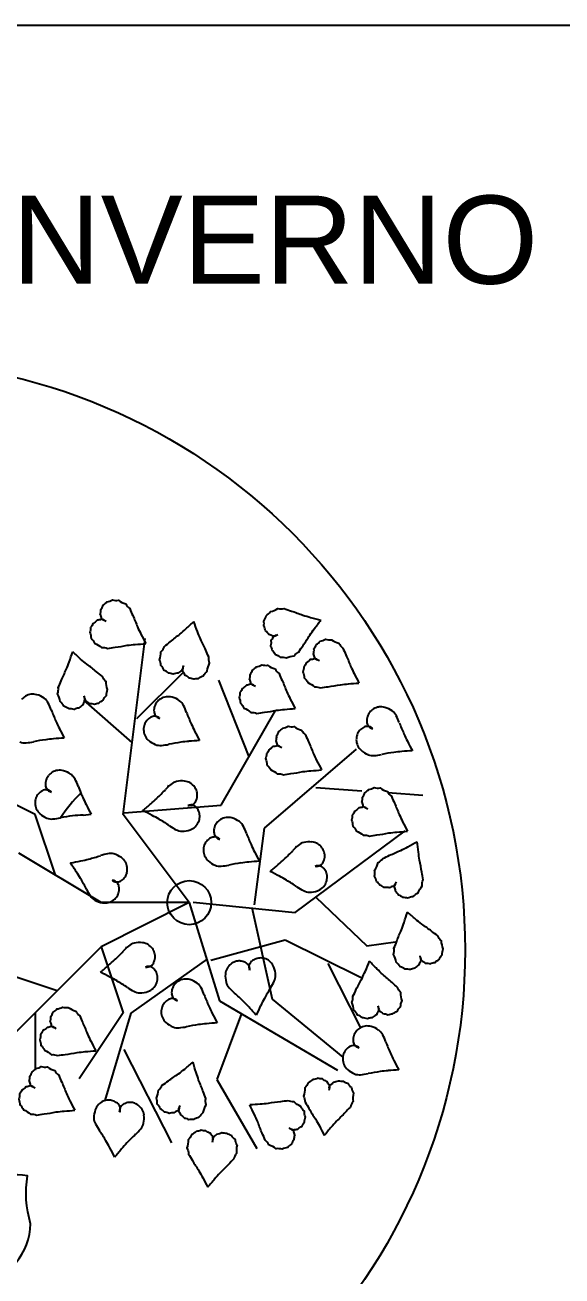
# Model space of a CAD drawing. Extents: x -109 to 1815, y -14679 to 345.
# Drawn here: x 44.377 to 45.291, y 3.912 to 6.042 of the extents above; entities that cross this region are included whole.
import ezdxf

# ---------------------------------------------------------------- set-up
doc = ezdxf.new("R2010")
doc.units = 0
doc.header["$MEASUREMENT"] = 0
doc.layers.add('PORTA', color=3, linetype='CONTINUOUS')
doc.layers.add('REG120-160', color=4, linetype='CONTINUOUS')
doc.styles.add('REGUA120', font='arial.ttf')

msp = doc.modelspace()

# ---------------------------------------------------------------- linework, layer by layer
at = {"layer": 'PORTA', "color": 1}
for p, q in [((42.6227, 6.0423), (45.6227, 6.0423)), ((44.544, 4.6981), (44.5815, 4.9981)), ((44.5674, 4.8616), (44.6459, 4.94)), ((44.7587, 4.7964), (44.7066, 4.9268)), ((44.5593, 4.8207), (44.4771, 4.8927)), ((44.7109, 4.7138), (44.8032, 4.8753)), ((44.7848, 4.6747), (44.9414, 4.8094)), ((44.394, 4.6981), (44.319, 4.7356)), ((44.6214, 4.7461), (44.6196, 4.7472)), ((44.8718, 4.7443), (44.9505, 4.7386)), ((44.9944, 4.7355), (45.0544, 4.7312)), ((44.5457, 4.7008), (44.7109, 4.7138)), ((44.4284, 4.595), (44.394, 4.6981)), ((44.4757, 4.6973), (44.4893, 4.6988)), ((44.6565, 4.5481), (44.544, 4.6981)), ((44.7674, 4.5443), (44.7848, 4.6747)), ((44.837, 4.5313), (45.024, 4.6704)), ((44.8384, 4.6424), (44.8366, 4.6434)), ((44.5065, 4.5481), (44.366, 4.6325)), ((44.6565, 4.5481), (44.5065, 4.5481)), ((44.6565, 4.5481), (44.5065, 4.4731)), ((44.6565, 4.5481), (44.708, 4.3811)), ((44.6631, 4.5487), (44.837, 4.5313)), ((44.7631, 4.54), (44.7979, 4.3835)), ((44.8718, 4.5574), (44.9588, 4.4748)), ((44.5065, 4.4731), (44.319, 4.2856)), ((44.5065, 4.4731), (44.544, 4.3606)), ((44.693, 4.4503), (44.8199, 4.4849)), ((44.8199, 4.4849), (44.949, 4.4207)), ((44.9588, 4.4748), (45.0078, 4.4811)), ((44.5496, 4.4709), (44.5478, 4.472)), ((44.6873, 4.4526), (44.5567, 4.3598)), ((44.4315, 4.3981), (44.319, 4.4356)), ((44.8922, 4.4445), (44.948, 4.3352)), ((44.708, 4.3811), (44.9088, 4.2628)), ((44.7979, 4.3835), (44.918, 4.2853)), ((44.394, 4.3606), (44.394, 4.263)), ((44.544, 4.3606), (44.469, 4.2481)), ((44.5567, 4.3598), (44.5128, 4.211)), ((44.7456, 4.3592), (44.7032, 4.247)), ((44.5449, 4.2982), (44.6261, 4.139)), ((44.7032, 4.247), (44.7716, 4.1295))]:
    msp.add_line(p, q, dxfattribs=at)
for points in [[(44.5149, 5.0267, 0.08274), (44.5101, 5.0289, 0.10469), (44.5072, 5.0319, 0.121507), (44.5049, 5.0387, 0.098472), (44.5059, 5.0474, 0.092043), (44.5097, 5.0546, 0.086888), (44.5162, 5.0603, 0.104288), (44.5255, 5.0636, 0.099942), (44.5357, 5.0629, 0.091468), (44.5483, 5.0569, 0.12043), (44.5552, 5.0487, 0.025962), (44.5603, 5.0369, -0.015994), (44.5682, 5.0176, -0.011155), (44.574, 5.0053, -0.008387), (44.5825, 4.9892)], [(44.8076, 5.004, 0.08274), (44.8028, 5.0019, 0.10469), (44.7985, 5.0017, 0.121507), (44.792, 5.0046, 0.098472), (44.7861, 5.0111, 0.092043), (44.7834, 5.0189, 0.086888), (44.7835, 5.0275, 0.104288), (44.7872, 5.0366, 0.099942), (44.7946, 5.0437, 0.091468), (44.8075, 5.049, 0.12043), (44.8182, 5.0487, 0.025962), (44.8304, 5.0446, -0.015994), (44.85, 5.0375, -0.011155), (44.8631, 5.0336, -0.008387), (44.8807, 5.0291)], [(44.5149, 5.0267, -0.08274), (44.5105, 5.0297, -0.10469), (44.5064, 5.0306, -0.121507), (44.4995, 5.0289, -0.098472), (44.4926, 5.0235, -0.092043), (44.4885, 5.0164, -0.086888), (44.4871, 5.0078, -0.104288), (44.4892, 4.9982, -0.099942), (44.4951, 4.9899, -0.091468), (44.5069, 4.9824, -0.12043), (44.5175, 4.9809, -0.025962), (44.5302, 4.9828, 0.015994), (44.5507, 4.9863, 0.011155), (44.5643, 4.9878, 0.008387), (44.5825, 4.9892)], [(44.6464, 4.9516, 0.08274), (44.6456, 4.9463, 0.10469), (44.6435, 4.9427, 0.121507), (44.6376, 4.9386, 0.098472), (44.6289, 4.9372, 0.092043), (44.6209, 4.9389, 0.086888), (44.6137, 4.9436, 0.104288), (44.608, 4.9517, 0.099942), (44.6059, 4.9617, 0.091468), (44.6083, 4.9754, 0.12043), (44.6142, 4.9843, 0.025962), (44.6242, 4.9924, -0.015994), (44.6406, 5.0052, -0.011155), (44.6509, 5.0142, -0.008387), (44.6641, 5.0267)], [(44.6464, 4.9516, -0.08274), (44.6447, 4.9465, -0.10469), (44.645, 4.9423, -0.121507), (44.6485, 4.9361, -0.098472), (44.6556, 4.9309, -0.092043), (44.6635, 4.9289, -0.086888), (44.6721, 4.9299, -0.104288), (44.6808, 4.9345, -0.099942), (44.6872, 4.9425, -0.091468), (44.6912, 4.9559, -0.12043), (44.6897, 4.9665, -0.025962), (44.6845, 4.9782, 0.015994), (44.6755, 4.997, 0.011155), (44.6703, 5.0097, 0.008387), (44.6641, 5.0267)], [(44.8076, 5.004, -0.08274), (44.8025, 5.0028, -0.10469), (44.799, 5.0003, -0.121507), (44.7956, 4.994, -0.098472), (44.795, 4.9853, -0.092043), (44.7976, 4.9775, -0.086888), (44.803, 4.9707, -0.104288), (44.8115, 4.9658, -0.099942), (44.8217, 4.9647, -0.091468), (44.8351, 4.9685, -0.12043), (44.8434, 4.9753, -0.025962), (44.8504, 4.986, 0.015994), (44.8616, 5.0036, 0.011155), (44.8695, 5.0147, 0.008387), (44.8807, 5.0291)], [(44.878, 4.9596, 0.08274), (44.8731, 4.9617, 0.10469), (44.8702, 4.9647, 0.121507), (44.8679, 4.9715, 0.098472), (44.8689, 4.9803, 0.092043), (44.8728, 4.9875, 0.086888), (44.8793, 4.9932, 0.104288), (44.8885, 4.9965, 0.099942), (44.8988, 4.9958, 0.091468), (44.9113, 4.9897, 0.12043), (44.9182, 4.9816, 0.025962), (44.9233, 4.9698, -0.015994), (44.9312, 4.9505, -0.011155), (44.9371, 4.9382, -0.008387), (44.9455, 4.922)], [(44.4771, 4.9001, 0.08274), (44.4788, 4.8951, 0.10469), (44.4787, 4.8909, 0.121507), (44.4753, 4.8846, 0.098472), (44.4683, 4.8793, 0.092043), (44.4604, 4.8771, 0.086888), (44.4517, 4.8779, 0.104288), (44.443, 4.8824, 0.099942), (44.4365, 4.8903, 0.091468), (44.4322, 4.9036, 0.12043), (44.4334, 4.9142, 0.025962), (44.4385, 4.926, -0.015994), (44.4471, 4.945, -0.011155), (44.4521, 4.9577, -0.008387), (44.458, 4.9749)], [(44.4771, 4.9001, -0.08274), (44.4779, 4.8949, -0.10469), (44.4801, 4.8912, -0.121507), (44.4861, 4.8873, -0.098472), (44.4948, 4.886, -0.092043), (44.5027, 4.8879, -0.086888), (44.5099, 4.8928, -0.104288), (44.5155, 4.9009, -0.099942), (44.5174, 4.911, -0.091468), (44.5147, 4.9247, -0.12043), (44.5086, 4.9334, -0.025962), (44.4985, 4.9413, 0.015994), (44.4819, 4.9539, 0.011155), (44.4714, 4.9627, 0.008387), (44.458, 4.9749)], [(44.878, 4.9596, -0.08274), (44.8736, 4.9625, -0.10469), (44.8695, 4.9634, -0.121507), (44.8625, 4.9618, -0.098472), (44.8556, 4.9564, -0.092043), (44.8515, 4.9493, -0.086888), (44.8501, 4.9407, -0.104288), (44.8522, 4.9311, -0.099942), (44.8582, 4.9228, -0.091468), (44.87, 4.9153, -0.12043), (44.8805, 4.9138, -0.025962), (44.8932, 4.9157, 0.015994), (44.9138, 4.9191, 0.011155), (44.9274, 4.9207, 0.008387), (44.9455, 4.922)], [(44.7693, 4.9161, 0.08274), (44.7644, 4.9183, 0.10469), (44.7615, 4.9213, 0.121507), (44.7592, 4.9281, 0.098472), (44.7602, 4.9368, 0.092043), (44.7641, 4.944, 0.086888), (44.7706, 4.9497, 0.104288), (44.7798, 4.953, 0.099942), (44.79, 4.9523, 0.091468), (44.8026, 4.9463, 0.12043), (44.8095, 4.9381, 0.025962), (44.8146, 4.9263, -0.015994), (44.8225, 4.907, -0.011155), (44.8284, 4.8947, -0.008387), (44.8368, 4.8786)], [(44.7693, 4.9161, -0.08274), (44.7649, 4.9191, -0.10469), (44.7608, 4.92, -0.121507), (44.7538, 4.9183, -0.098472), (44.7469, 4.9129, -0.092043), (44.7428, 4.9058, -0.086888), (44.7414, 4.8972, -0.104288), (44.7435, 4.8876, -0.099942), (44.7495, 4.8793, -0.091468), (44.7613, 4.8718, -0.12043), (44.7718, 4.8703, -0.025962), (44.7845, 4.8722, 0.015994), (44.8051, 4.8757, 0.011155), (44.8186, 4.8772, 0.008387), (44.8368, 4.8786)], [(44.8144, 4.8116, 0.08274), (44.8095, 4.8137, 0.10469), (44.8066, 4.8167, 0.121507), (44.8043, 4.8235, 0.098472), (44.8053, 4.8323, 0.092043), (44.8091, 4.8395, 0.086888), (44.8157, 4.8452, 0.104288), (44.8249, 4.8485, 0.099942), (44.8351, 4.8478, 0.091468), (44.8477, 4.8417, 0.12043), (44.8546, 4.8336, 0.025962), (44.8597, 4.8218, -0.015994), (44.8676, 4.8025, -0.011155), (44.8734, 4.7901, -0.008387), (44.8819, 4.774)], [(44.8144, 4.8116, -0.08274), (44.81, 4.8145, -0.10469), (44.8058, 4.8154, -0.121507), (44.7989, 4.8138, -0.098472), (44.792, 4.8083, -0.092043), (44.7879, 4.8012, -0.086888), (44.7865, 4.7927, -0.104288), (44.7886, 4.7831, -0.099942), (44.7946, 4.7748, -0.091468), (44.8063, 4.7673, -0.12043), (44.8169, 4.7658, -0.025962), (44.8296, 4.7677, 0.015994), (44.8501, 4.7711, 0.011155), (44.8637, 4.7727, 0.008387), (44.8819, 4.774)], [(44.9607, 4.7072, 0.08274), (44.9559, 4.7094, 0.10469), (44.9529, 4.7124, 0.121507), (44.9506, 4.7192, 0.098472), (44.9516, 4.7279, 0.092043), (44.9555, 4.7351, 0.086888), (44.962, 4.7408, 0.104288), (44.9713, 4.7441, 0.099942), (44.9815, 4.7434, 0.091468), (44.9941, 4.7374, 0.12043), (45.0009, 4.7292, 0.025962), (45.006, 4.7174, -0.015994), (45.0139, 4.6981, -0.011155), (45.0198, 4.6858, -0.008387), (45.0282, 4.6697)], [(44.9607, 4.7072, -0.08274), (44.9563, 4.7102, -0.10469), (44.9522, 4.7111, -0.121507), (44.9452, 4.7094, -0.098472), (44.9383, 4.704, -0.092043), (44.9342, 4.6969, -0.086888), (44.9328, 4.6883, -0.104288), (44.9349, 4.6787, -0.099942), (44.9409, 4.6704, -0.091468), (44.9527, 4.6629, -0.12043), (44.9633, 4.6614, -0.025962), (44.976, 4.6633, 0.015994), (44.9965, 4.6668, 0.011155), (45.0101, 4.6683, 0.008387), (45.0282, 4.6697)], [(45.0089, 4.5836, 0.08274), (45.0069, 4.5787, 0.10469), (45.0039, 4.5757, 0.121507), (44.9972, 4.5732, 0.098472), (44.9885, 4.574, 0.092043), (44.9811, 4.5777, 0.086888), (44.9753, 4.5841, 0.104288), (44.9718, 4.5933, 0.099942), (44.9722, 4.6035, 0.091468), (44.978, 4.6162, 0.12043), (44.986, 4.6233, 0.025962), (44.9977, 4.6287, -0.015994), (45.0168, 4.637, -0.011155), (45.029, 4.6431, -0.008387), (45.0449, 4.6519)], [(45.0089, 4.5836, -0.08274), (45.0061, 4.5791, -0.10469), (45.0053, 4.575, -0.121507), (45.0071, 4.568, -0.098472), (45.0127, 4.5613, -0.092043), (45.0199, 4.5574, -0.086888), (45.0284, 4.5561, -0.104288), (45.038, 4.5585, -0.099942), (45.0462, 4.5646, -0.091468), (45.0534, 4.5766, -0.12043), (45.0547, 4.5872, -0.025962), (45.0525, 4.5998, 0.015994), (45.0485, 4.6203, 0.011155), (45.0467, 4.6338, 0.008387), (45.0449, 4.6519)], [(45.0491, 4.4576, 0.08274), (45.051, 4.4526, 0.10469), (45.0509, 4.4484, 0.121507), (45.0477, 4.442, 0.098472), (45.0409, 4.4365, 0.092043), (45.033, 4.4341, 0.086888), (45.0244, 4.4347, 0.104288), (45.0155, 4.4389, 0.099942), (45.0088, 4.4466, 0.091468), (45.0042, 4.4598, 0.12043), (45.0051, 4.4705, 0.025962), (45.0098, 4.4824, -0.015994), (45.0178, 4.5016, -0.011155), (45.0224, 4.5145, -0.008387), (45.0279, 4.5318)], [(45.0491, 4.4576, -0.08274), (45.0501, 4.4524, -0.10469), (45.0524, 4.4488, -0.121507), (45.0584, 4.445, -0.098472), (45.0672, 4.444, -0.092043), (45.0751, 4.4462, -0.086888), (45.0821, 4.4512, -0.104288), (45.0874, 4.4595, -0.099942), (45.0891, 4.4696, -0.091468), (45.086, 4.4832, -0.12043), (45.0796, 4.4918, -0.025962), (45.0693, 4.4994, 0.015994), (45.0523, 4.5115, 0.011155), (45.0416, 4.52, 0.008387), (45.0279, 4.5318)], [(44.9779, 4.3724, 0.08274), (44.9794, 4.3673, 0.10469), (44.979, 4.3631, 0.121507), (44.9752, 4.357, 0.098472), (44.9679, 4.3521, 0.092043), (44.9599, 4.3505, 0.086888), (44.9513, 4.3518, 0.104288), (44.9428, 4.3568, 0.099942), (44.9368, 4.3651, 0.091468), (44.9334, 4.3786, 0.12043), (44.9352, 4.3891, 0.025962), (44.941, 4.4006, -0.015994), (44.9507, 4.419, -0.011155), (44.9564, 4.4314, -0.008387), (44.9634, 4.4482)], [(44.9779, 4.3724, -0.08274), (44.9785, 4.3671, -0.10469), (44.9804, 4.3634, -0.121507), (44.9861, 4.3591, -0.098472), (44.9947, 4.3573, -0.092043), (45.0028, 4.3587, -0.086888), (45.0103, 4.3631, -0.104288), (45.0163, 4.3709, -0.099942), (45.0188, 4.3808, -0.091468), (45.017, 4.3946, -0.12043), (45.0114, 4.4037, -0.025962), (45.0018, 4.4123, 0.015994), (44.986, 4.4258, 0.011155), (44.9761, 4.4352, 0.008387), (44.9634, 4.4482)], [(44.4297, 4.3335, 0.08274), (44.4249, 4.3356, 0.10469), (44.4219, 4.3386, 0.121507), (44.4196, 4.3454, 0.098472), (44.4206, 4.3542, 0.092043), (44.4245, 4.3614, 0.086888), (44.431, 4.3671, 0.104288), (44.4403, 4.3704, 0.099942), (44.4505, 4.3697, 0.091468), (44.4631, 4.3636, 0.12043), (44.47, 4.3555, 0.025962), (44.475, 4.3437, -0.015994), (44.4829, 4.3244, -0.011155), (44.4888, 4.3121, -0.008387), (44.4972, 4.2959)], [(44.4297, 4.3335, -0.08274), (44.4253, 4.3364, -0.10469), (44.4212, 4.3374, -0.121507), (44.4142, 4.3357, -0.098472), (44.4073, 4.3303, -0.092043), (44.4032, 4.3232, -0.086888), (44.4018, 4.3146, -0.104288), (44.4039, 4.305, -0.099942), (44.4099, 4.2967, -0.091468), (44.4217, 4.2892, -0.12043), (44.4323, 4.2877, -0.025962), (44.445, 4.2896, 0.015994), (44.4655, 4.293, 0.011155), (44.4791, 4.2946, 0.008387), (44.4972, 4.2959)], [(44.3939, 4.2322, 0.08274), (44.3891, 4.2344, 0.10469), (44.3861, 4.2374, 0.121507), (44.3839, 4.2442, 0.098472), (44.3848, 4.2529, 0.092043), (44.3887, 4.2601, 0.086888), (44.3952, 4.2659, 0.104288), (44.4045, 4.2691, 0.099942), (44.4147, 4.2684, 0.091468), (44.4273, 4.2624, 0.12043), (44.4342, 4.2542, 0.025962), (44.4393, 4.2424, -0.015994), (44.4472, 4.2232, -0.011155), (44.453, 4.2108, -0.008387), (44.4614, 4.1947)], [(44.6403, 4.2025, 0.08274), (44.6392, 4.1973, 0.10469), (44.6369, 4.1938, 0.121507), (44.6307, 4.1902, 0.098472), (44.622, 4.1893, 0.092043), (44.6141, 4.1916, 0.086888), (44.6072, 4.1968, 0.104288), (44.602, 4.2051, 0.099942), (44.6006, 4.2153, 0.091468), (44.6039, 4.2288, 0.12043), (44.6104, 4.2373, 0.025962), (44.6209, 4.2447, -0.015994), (44.6381, 4.2565, -0.011155), (44.6489, 4.2648, -0.008387), (44.6629, 4.2764)], [(44.6403, 4.2025, -0.08274), (44.6383, 4.1976, -0.10469), (44.6383, 4.1934, -0.121507), (44.6414, 4.1869, -0.098472), (44.6481, 4.1813, -0.092043), (44.6559, 4.1788, -0.086888), (44.6646, 4.1792, -0.104288), (44.6735, 4.1832, -0.099942), (44.6804, 4.1908, -0.091468), (44.6853, 4.2039, -0.12043), (44.6846, 4.2146, -0.025962), (44.6801, 4.2266, 0.015994), (44.6724, 4.2459, 0.011155), (44.668, 4.2589, 0.008387), (44.6629, 4.2764)], [(44.8949, 4.2286, -0.08274), (44.8959, 4.2338, -0.10469), (44.8952, 4.238, -0.121507), (44.8909, 4.2438, -0.098472), (44.8832, 4.248, -0.092043), (44.8751, 4.249, -0.086888), (44.8667, 4.247, -0.104288), (44.8587, 4.2413, -0.099942), (44.8533, 4.2326, -0.091468), (44.851, 4.2188, -0.12043), (44.8537, 4.2085, -0.025962), (44.8603, 4.1975, 0.015994), (44.8715, 4.1799, 0.011155), (44.8782, 4.168, 0.008387), (44.8865, 4.1518)], [(44.8949, 4.2286, 0.08274), (44.895, 4.2339, 0.10469), (44.8966, 4.2378, 0.121507), (44.902, 4.2426, 0.098472), (44.9104, 4.245, 0.092043), (44.9186, 4.2443, 0.086888), (44.9264, 4.2405, 0.104288), (44.933, 4.2332, 0.099942), (44.9363, 4.2235, 0.091468), (44.9356, 4.2096, 0.12043), (44.9308, 4.2001, 0.025962), (44.9219, 4.1908, -0.015994), (44.9072, 4.176, -0.011155), (44.8981, 4.1659, -0.008387), (44.8865, 4.1518)], [(44.3939, 4.2322, -0.08274), (44.3895, 4.2352, -0.10469), (44.3854, 4.2361, -0.121507), (44.3784, 4.2345, -0.098472), (44.3715, 4.229, -0.092043), (44.3675, 4.2219, -0.086888), (44.366, 4.2133, -0.104288), (44.3681, 4.2038, -0.099942), (44.3741, 4.1954, -0.091468), (44.3859, 4.1879, -0.12043), (44.3965, 4.1864, -0.025962), (44.4092, 4.1883, 0.015994), (44.4297, 4.1918, 0.011155), (44.4433, 4.1933, 0.008387), (44.4614, 4.1947)], [(44.8261, 4.165, -0.08274), (44.8305, 4.1619, -0.10469), (44.8346, 4.1609, -0.121507), (44.8416, 4.1624, -0.098472), (44.8486, 4.1677, -0.092043), (44.8528, 4.1747, -0.086888), (44.8544, 4.1833, -0.104288), (44.8525, 4.1929, -0.099942), (44.8467, 4.2013, -0.091468), (44.835, 4.2091, -0.12043), (44.8245, 4.2108, -0.025962), (44.8117, 4.2092, 0.015994), (44.7911, 4.2061, 0.011155), (44.7775, 4.2048, 0.008387), (44.7594, 4.2038)], [(44.8261, 4.165, 0.08274), (44.8309, 4.1627, 0.10469), (44.8338, 4.1596, 0.121507), (44.836, 4.1528, 0.098472), (44.8348, 4.1441, 0.092043), (44.8308, 4.1369, 0.086888), (44.8242, 4.1313, 0.104288), (44.8149, 4.1283, 0.099942), (44.8047, 4.1291, 0.091468), (44.7922, 4.1355, 0.12043), (44.7855, 4.1438, 0.025962), (44.7806, 4.1556, -0.015994), (44.7731, 4.1751, -0.011155), (44.7675, 4.1875, -0.008387), (44.7594, 4.2038)], [(44.6963, 4.1402, -0.08274), (44.6973, 4.1455, -0.10469), (44.6966, 4.1496, -0.121507), (44.6924, 4.1554, -0.098472), (44.6847, 4.1596, -0.092043), (44.6765, 4.1606, -0.086888), (44.6681, 4.1586, -0.104288), (44.6601, 4.153, -0.099942), (44.6547, 4.1442, -0.091468), (44.6524, 4.1304, -0.12043), (44.6551, 4.1201, -0.025962), (44.6618, 4.1091, 0.015994), (44.6729, 4.0916, 0.011155), (44.6796, 4.0797, 0.008387), (44.6879, 4.0635)], [(44.6963, 4.1402, 0.08274), (44.6964, 4.1456, 0.10469), (44.6981, 4.1494, 0.121507), (44.7034, 4.1542, 0.098472), (44.7119, 4.1567, 0.092043), (44.72, 4.1559, 0.086888), (44.7278, 4.1521, 0.104288), (44.7344, 4.1448, 0.099942), (44.7378, 4.1352, 0.091468), (44.7371, 4.1212, 0.12043), (44.7322, 4.1117, 0.025962), (44.7233, 4.1024, -0.015994), (44.7086, 4.0877, -0.011155), (44.6995, 4.0775, -0.008387), (44.6879, 4.0635)]]:
    msp.add_lwpolyline(points, format="xyb", dxfattribs=at)
msp.add_lwpolyline([(44.0841, 3.7488, 0.064121), (44.0882, 3.7216, 0.053651), (44.1122, 3.7328, 0.303165), (44.2152, 3.5479, -0.038186), (44.2469, 3.525, -0.033284), (44.2618, 3.5648, 0.140139), (44.2774, 3.7143, 0.082613), (44.3568, 3.7208, -0.071634), (44.4539, 3.7659, 0.37075), (44.2967, 3.885, 0.036515), (44.298, 3.8864, 0.34294), (44.2995, 3.8996, 0.358678), (44.3863, 4.0015, -0.11702), (44.3812, 4.083, 0.227088), (44.2548, 4.0448, 0.135454), (44.2257, 4.1874, -0.033284), (44.2073, 4.2256, -0.038186), (44.1777, 4.2001, 0.289083), (44.0901, 4.0165, 0.126781), (43.9552, 4.0462, 0.210808), (43.9964, 3.9158, 0.291137), (43.8759, 3.807, -0.071634), (43.9701, 3.7563, 0.119338)], format="xyb", close=True, dxfattribs=at)
for centre, radius in [((44.1227, 4.4673), 1.0035), ((44.6565, 4.5481), 0.0375)]:
    msp.add_circle(centre, radius, dxfattribs=at)
for centre, radius, start, end in [((44.3905, 4.8781), 0.0251, 121.3849, 141.2482), ((44.3898, 4.8793), 0.0238, 97.57, 121.3849), ((44.39, 4.8772), 0.0259, 74.7408, 97.57), ((44.3867, 4.865), 0.0385, 53.836, 74.7408), ((44.6205, 4.8729), 0.0259, 74.7408, 97.57), ((44.3962, 4.878), 0.0225, 26.3677, 53.836), ((44.3055, 4.833), 0.1237, 20.4189, 26.3677), ((44.6189, 4.8754), 0.0225, 162.2836, 184.7793), ((44.6188, 4.8755), 0.0224, 141.2482, 162.2836), ((44.6209, 4.8738), 0.0251, 121.3849, 141.2482), ((44.6202, 4.8749), 0.0238, 97.57, 121.3849), ((44.6172, 4.8607), 0.0385, 53.836, 74.7408), ((44.6266, 4.8736), 0.0225, 26.3677, 53.836), ((44.536, 4.8287), 0.1237, 20.4189, 26.3677), ((44.9833, 4.8565), 0.0251, 121.3849, 141.2482), ((44.9826, 4.8576), 0.0238, 97.57, 121.3849), ((44.9829, 4.8556), 0.0259, 74.7408, 97.57), ((44.9795, 4.8434), 0.0385, 53.836, 74.7408), ((44.7266, 4.9898), 0.3256, 200.4189, 204.0841), ((44.7091, 4.9819), 0.3064, 204.0841, 206.6405), ((44.6012, 4.8438), 0.0224, 139.5805, 160.6159), ((44.6013, 4.8438), 0.0225, 117.0848, 139.5805), ((44.5979, 4.8505), 0.015, 89.3732, 117.0848), ((44.6114, 4.8748), 0.015, 184.7793, 212.4908), ((44.5979, 4.8553), 0.0102, 65.4672, 89.3732), ((44.6073, 4.8722), 0.0102, 212.4908, 236.3969), ((44.6106, 4.8772), 0.0161, 236.3969, 255.3163), ((44.5954, 4.8499), 0.0161, 46.5478, 65.4672), ((44.957, 4.9854), 0.3256, 200.4189, 204.0841), ((44.9813, 4.8582), 0.0225, 162.2836, 184.7793), ((44.9737, 4.8575), 0.015, 184.7793, 212.4908), ((44.9812, 4.8582), 0.0224, 141.2482, 162.2836), ((44.989, 4.8563), 0.0225, 26.3677, 53.836), ((44.8983, 4.8114), 0.1237, 20.4189, 26.3677), ((44.9196, 5.0876), 0.542, 206.6405, 208.5627), ((44.6038, 4.8429), 0.0251, 160.6159, 180.4792), ((44.6025, 4.8429), 0.0238, 180.4792, 204.2941), ((44.9395, 4.9776), 0.3064, 204.0841, 206.6405), ((45.1501, 5.0832), 0.542, 206.6405, 208.5627), ((44.9636, 4.8266), 0.0224, 139.5805, 160.6159), ((44.9637, 4.8265), 0.0225, 117.0848, 139.5805), ((44.9602, 4.8332), 0.015, 89.3732, 117.0848), ((44.9603, 4.838), 0.0102, 65.4672, 89.3732), ((44.9697, 4.8549), 0.0102, 212.4908, 236.3969), ((44.973, 4.8599), 0.0161, 236.3969, 255.3163), ((44.9578, 4.8326), 0.0161, 46.5478, 65.4672), ((45.3194, 4.9681), 0.3256, 200.4189, 204.0841), ((45.3019, 4.9603), 0.3064, 204.0841, 206.6405), ((44.3765, 4.8425), 0.0225, 248.0281, 275.4964), ((44.3668, 4.9433), 0.1237, 275.4964, 281.4452), ((44.456, 4.5029), 0.3256, 97.78, 101.4452), ((44.4534, 4.5219), 0.3064, 95.2236, 97.78), ((44.4748, 4.2873), 0.542, 93.3014, 95.2236), ((44.6043, 4.8438), 0.0259, 204.2941, 227.1232), ((44.613, 4.8531), 0.0385, 227.1232, 248.0281), ((44.607, 4.8382), 0.0225, 248.0281, 275.4964), ((44.5973, 4.9389), 0.1237, 275.4964, 281.4452), ((44.6864, 4.4986), 0.3256, 97.78, 101.4452), ((44.6838, 4.5176), 0.3064, 95.2236, 97.78), ((44.7053, 4.283), 0.542, 93.3014, 95.2236), ((44.9661, 4.8257), 0.0251, 160.6159, 180.4792), ((44.9648, 4.8256), 0.0238, 180.4792, 204.2941), ((44.9667, 4.8265), 0.0259, 204.2941, 227.1232), ((45.5125, 5.0659), 0.542, 206.6405, 208.5627), ((44.9753, 4.8358), 0.0385, 227.1232, 248.0281), ((44.9693, 4.8209), 0.0225, 248.0281, 275.4964), ((44.9596, 4.9216), 0.1237, 275.4964, 281.4452), ((45.0488, 4.4813), 0.3256, 97.78, 101.4452), ((45.0462, 4.5003), 0.3064, 95.2236, 97.78), ((45.0676, 4.2657), 0.542, 93.3014, 95.2236), ((44.4355, 4.7497), 0.0238, 97.57, 121.3849), ((44.4357, 4.7476), 0.0259, 74.7408, 97.57), ((44.4324, 4.7354), 0.0385, 53.836, 74.7408), ((44.4342, 4.7502), 0.0225, 162.2836, 184.7793), ((44.4341, 4.7502), 0.0224, 141.2482, 162.2836), ((44.4362, 4.7486), 0.0251, 121.3849, 141.2482), ((44.4419, 4.7484), 0.0225, 26.3677, 53.836), ((44.3512, 4.7034), 0.1237, 20.4189, 26.3677), ((44.6399, 4.7324), 0.0225, 103.618, 131.0863), ((44.6436, 4.7168), 0.0385, 82.7131, 103.618), ((44.6452, 4.7294), 0.0259, 59.884, 82.7131), ((44.6463, 4.7312), 0.0238, 36.069, 59.884), ((44.4165, 4.7186), 0.0224, 139.5805, 160.6159), ((44.4166, 4.7185), 0.0225, 117.0848, 139.5805), ((44.4131, 4.7253), 0.015, 89.3732, 117.0848), ((44.4266, 4.7496), 0.015, 184.7793, 212.4908), ((44.4132, 4.7301), 0.0102, 65.4672, 89.3732), ((44.4226, 4.747), 0.0102, 212.4908, 236.3969), ((44.4259, 4.752), 0.0161, 236.3969, 255.3163), ((44.4107, 4.7246), 0.0161, 46.5478, 65.4672), ((44.6565, 4.5481), 0.2625, 134.7198, 146.6348), ((44.7723, 4.8602), 0.3256, 200.4189, 202.673), ((44.7723, 4.8602), 0.3256, 202.673, 204.0841), ((44.3776, 4.9624), 0.3256, 313.3699, 317.035), ((44.7064, 4.6562), 0.1237, 131.0863, 137.035), ((44.6452, 4.7304), 0.0251, 16.2057, 36.069), ((44.6477, 4.7312), 0.0225, 332.6747, 355.1704), ((44.6478, 4.7311), 0.0224, 355.1704, 16.2057), ((44.419, 4.7177), 0.0251, 160.6159, 180.4792), ((44.4177, 4.7177), 0.0238, 180.4792, 204.2941), ((44.4196, 4.7186), 0.0259, 204.2941, 227.1232), ((44.7548, 4.8524), 0.3064, 204.0841, 206.6405), ((44.9653, 4.958), 0.542, 206.6405, 208.5627), ((44.2368, 5.1267), 0.542, 308.8913, 310.8134), ((44.3907, 4.9484), 0.3064, 310.8134, 313.3699), ((44.6596, 4.6985), 0.0161, 91.9868, 110.9062), ((44.656, 4.7296), 0.0161, 262.1377, 281.0571), ((44.6594, 4.7045), 0.0102, 68.0807, 91.9868), ((44.6572, 4.7237), 0.0102, 281.0571, 304.9631), ((44.6544, 4.7277), 0.015, 304.9631, 332.6747), ((44.6576, 4.7001), 0.015, 40.3691, 68.0807), ((44.6518, 4.6952), 0.0225, 17.8735, 40.3691), ((44.4282, 4.7278), 0.0385, 227.1232, 248.0281), ((44.4222, 4.713), 0.0225, 248.0281, 275.4964), ((44.4125, 4.8137), 0.1237, 275.4964, 281.4452), ((44.5016, 4.3733), 0.3256, 101.399, 101.4452), ((44.5016, 4.3733), 0.3256, 97.78, 101.399), ((44.5069, 4.1562), 0.542, 93.3014, 95.2236), ((44.3408, 4.2171), 0.542, 62.2304, 64.1526), ((44.4505, 4.4255), 0.3064, 59.674, 62.2304), ((44.4408, 4.409), 0.3256, 56.0088, 59.674), ((44.6492, 4.6953), 0.0251, 336.9748, 356.8381), ((44.6519, 4.6952), 0.0224, 356.8381, 17.8735), ((44.7229, 4.6682), 0.0251, 121.3849, 141.2482), ((44.7222, 4.6693), 0.0238, 97.57, 121.3849), ((44.7225, 4.6673), 0.0259, 74.7408, 97.57), ((44.7191, 4.6551), 0.0385, 53.836, 74.7408), ((44.7286, 4.668), 0.0225, 26.3677, 53.836), ((44.692, 4.7815), 0.1237, 236.0088, 241.9575), ((44.6445, 4.6922), 0.0225, 241.9575, 269.4259), ((44.6446, 4.7082), 0.0385, 269.4259, 290.3307), ((44.649, 4.6963), 0.0259, 290.3307, 313.1599), ((44.6504, 4.6948), 0.0238, 313.1599, 336.9748), ((44.7209, 4.6699), 0.0225, 162.2836, 184.7793), ((44.7133, 4.6692), 0.015, 184.7793, 212.4908), ((44.7208, 4.6699), 0.0224, 141.2482, 162.2836), ((44.6379, 4.6231), 0.1237, 20.4189, 26.3677), ((45.059, 4.7798), 0.3256, 200.4189, 204.0841), ((44.7057, 4.6374), 0.0251, 160.6159, 180.4792), ((44.7032, 4.6383), 0.0224, 139.5805, 160.6159), ((44.7033, 4.6382), 0.0225, 117.0848, 139.5805), ((44.6998, 4.6449), 0.015, 89.3732, 117.0848), ((44.6999, 4.6497), 0.0102, 65.4672, 89.3732), ((44.7093, 4.6667), 0.0102, 212.4908, 236.3969), ((44.7126, 4.6716), 0.0161, 236.3969, 255.3163), ((44.6974, 4.6443), 0.0161, 46.5478, 65.4672), ((45.0415, 4.772), 0.3064, 204.0841, 206.6405), ((44.9234, 4.5524), 0.1237, 131.0863, 137.035), ((44.8569, 4.6287), 0.0225, 103.618, 131.0863), ((44.8606, 4.6131), 0.0385, 82.7131, 103.618), ((44.8622, 4.6257), 0.0259, 59.884, 82.7131), ((44.8633, 4.6275), 0.0238, 36.069, 59.884), ((44.4091, 4.9191), 0.3064, 281.8022, 284.3586), ((44.4044, 4.9377), 0.3256, 284.3586, 288.0238), ((44.5434, 4.5105), 0.1237, 102.0751, 108.0238), ((44.5222, 4.6094), 0.0225, 74.6067, 102.0751), ((44.518, 4.5939), 0.0385, 53.7019, 74.6067), ((44.5255, 4.6041), 0.0259, 30.8727, 53.7019), ((44.7044, 4.6374), 0.0238, 180.4792, 204.2941), ((44.7063, 4.6382), 0.0259, 204.2941, 227.1232), ((45.252, 4.8776), 0.542, 206.6405, 208.5627), ((44.6077, 4.8447), 0.3064, 310.8134, 313.3699), ((44.5946, 4.8587), 0.3256, 313.3699, 317.035), ((44.8622, 4.6267), 0.0251, 16.2057, 36.069), ((44.8647, 4.6274), 0.0225, 332.6747, 355.1704), ((44.8648, 4.6274), 0.0224, 355.1704, 16.2057), ((44.361, 5.1497), 0.542, 279.8801, 281.8022), ((44.0107, 4.3038), 0.542, 33.2192, 35.1413), ((44.2078, 4.4328), 0.3064, 30.6627, 33.2192), ((44.5272, 4.6052), 0.0238, 7.0578, 30.8727), ((44.5259, 4.605), 0.0251, 347.1945, 7.0578), ((44.7149, 4.6475), 0.0385, 227.1232, 248.0281), ((44.7089, 4.6326), 0.0225, 248.0281, 275.4964), ((44.6992, 4.7333), 0.1237, 275.4964, 281.4452), ((44.7884, 4.293), 0.3256, 97.78, 101.4452), ((44.7858, 4.312), 0.3064, 95.2236, 97.78), ((44.8072, 4.0774), 0.542, 93.3014, 95.2236), ((44.4538, 5.023), 0.542, 308.8913, 310.8134), ((44.5578, 4.1134), 0.542, 62.2304, 64.1526), ((44.8766, 4.5948), 0.0161, 91.9868, 110.9062), ((44.873, 4.6259), 0.0161, 262.1377, 281.0571), ((44.8764, 4.6008), 0.0102, 68.0807, 91.9868), ((44.8742, 4.62), 0.0102, 281.0571, 304.9631), ((44.8714, 4.624), 0.015, 304.9631, 332.6747), ((44.8746, 4.5964), 0.015, 40.3691, 68.0807), ((44.8688, 4.5914), 0.0225, 17.8735, 40.3691), ((44.1913, 4.423), 0.3256, 26.9976, 30.6627), ((44.535, 4.5991), 0.0161, 233.1264, 252.0459), ((44.523, 4.5702), 0.0161, 62.9755, 81.8949), ((44.5332, 4.5934), 0.0102, 252.0459, 275.9519), ((44.5258, 4.5755), 0.0102, 39.0695, 62.9755), ((44.522, 4.5725), 0.015, 11.3579, 39.0695), ((44.5327, 4.5982), 0.015, 275.9519, 303.6635), ((44.5285, 4.6045), 0.0225, 303.6635, 326.1591), ((44.5286, 4.6044), 0.0224, 326.1591, 347.1945), ((44.6675, 4.3218), 0.3064, 59.674, 62.2304), ((44.6578, 4.3052), 0.3256, 56.0088, 59.674), ((44.8674, 4.5911), 0.0238, 313.1599, 336.9748), ((44.8662, 4.5916), 0.0251, 336.9748, 356.8381), ((44.8689, 4.5915), 0.0224, 356.8381, 17.8735), ((44.5916, 4.627), 0.1237, 206.9976, 212.9463), ((44.5067, 4.572), 0.0225, 212.9463, 240.4146), ((44.5124, 4.5724), 0.0251, 307.9636, 327.8269), ((44.5147, 4.571), 0.0224, 327.8269, 348.8622), ((44.5146, 4.571), 0.0225, 348.8622, 11.3579), ((44.909, 4.6778), 0.1237, 236.0088, 241.9575), ((44.8615, 4.5885), 0.0225, 241.9575, 269.4259), ((44.8616, 4.6045), 0.0385, 269.4259, 290.3307), ((44.866, 4.5926), 0.0259, 290.3307, 313.1599), ((44.5147, 4.5859), 0.0385, 240.4146, 261.3195), ((44.5127, 4.5734), 0.0259, 261.3195, 284.1486), ((44.5132, 4.5714), 0.0238, 284.1486, 307.9636), ((44.6345, 4.381), 0.1237, 131.0863, 137.035), ((44.568, 4.4572), 0.0225, 103.618, 131.0863), ((44.5718, 4.4417), 0.0385, 82.7131, 103.618), ((44.5734, 4.4542), 0.0259, 59.884, 82.7131), ((44.5744, 4.456), 0.0238, 36.069, 59.884), ((44.3057, 4.6872), 0.3256, 313.3699, 317.035), ((44.5733, 4.4552), 0.0251, 16.2057, 36.069), ((44.5758, 4.456), 0.0225, 332.6747, 355.1704), ((44.5759, 4.456), 0.0224, 355.1704, 16.2057), ((44.7778, 4.4314), 0.0225, 109.5897, 132.0854), ((44.7778, 4.4315), 0.0224, 88.5544, 109.5897), ((44.7777, 4.4288), 0.0251, 68.6911, 88.5544), ((44.7782, 4.4301), 0.0238, 44.8761, 68.6911), ((44.1649, 4.8515), 0.542, 308.8913, 310.8134), ((44.3189, 4.6733), 0.3064, 310.8134, 313.3699), ((44.5877, 4.4234), 0.0161, 91.9868, 110.9062), ((44.5842, 4.4544), 0.0161, 262.1377, 281.0571), ((44.5875, 4.4293), 0.0102, 68.0807, 91.9868), ((44.5853, 4.4486), 0.0102, 281.0571, 304.9631), ((44.5826, 4.4525), 0.015, 304.9631, 332.6747), ((44.5857, 4.4249), 0.015, 40.3691, 68.0807), ((44.5799, 4.42), 0.0225, 17.8735, 40.3691), ((44.7438, 4.4239), 0.0259, 151.6002, 174.4294), ((44.742, 4.4248), 0.0238, 127.7853, 151.6002), ((44.7428, 4.4238), 0.0251, 107.922, 127.7853), ((44.742, 4.4264), 0.0224, 86.8867, 107.922), ((44.742, 4.4262), 0.0225, 64.391, 86.8867), ((44.7452, 4.4331), 0.015, 36.6794, 64.391), ((44.7491, 4.4359), 0.0102, 12.7734, 36.6794), ((44.7682, 4.4387), 0.0102, 159.797, 183.703), ((44.7742, 4.4391), 0.0161, 183.703, 202.6224), ((44.7727, 4.4371), 0.015, 132.0854, 159.797), ((44.7433, 4.4346), 0.0161, 353.854, 12.7734), ((44.7767, 4.4286), 0.0259, 22.047, 44.8761), ((44.765, 4.4239), 0.0385, 1.1422, 22.047), ((44.2689, 3.9419), 0.542, 62.2304, 64.1526), ((44.3787, 4.1503), 0.3064, 59.674, 62.2304), ((44.369, 4.1338), 0.3256, 56.0088, 59.674), ((44.5786, 4.4196), 0.0238, 313.1599, 336.9748), ((44.5773, 4.4202), 0.0251, 336.9748, 356.8381), ((44.58, 4.42), 0.0224, 356.8381, 17.8735), ((44.6489, 4.3947), 0.0224, 141.2482, 162.2836), ((44.651, 4.393), 0.0251, 121.3849, 141.2482), ((44.6503, 4.3942), 0.0238, 97.57, 121.3849), ((44.6506, 4.3921), 0.0259, 74.7408, 97.57), ((44.6473, 4.3799), 0.0385, 53.836, 74.7408), ((44.6567, 4.3928), 0.0225, 26.3677, 53.836), ((44.7564, 4.4226), 0.0385, 174.4294, 195.3342), ((44.7409, 4.4184), 0.0225, 195.3342, 222.8026), ((44.6903, 4.4691), 0.1237, 327.7251, 333.6738), ((44.781, 4.4242), 0.0225, 333.6738, 1.1422), ((44.6202, 4.5063), 0.1237, 236.0088, 241.9575), ((44.5726, 4.417), 0.0225, 241.9575, 269.4259), ((44.5728, 4.433), 0.0385, 269.4259, 290.3307), ((44.5772, 4.4211), 0.0259, 290.3307, 313.1599), ((44.649, 4.3947), 0.0225, 162.2836, 184.7793), ((44.6414, 4.3941), 0.015, 184.7793, 212.4908), ((44.5661, 4.3479), 0.1237, 20.4189, 26.3677), ((44.9871, 4.5047), 0.3256, 200.4189, 204.0841), ((44.8152, 4.4871), 0.1237, 222.8026, 228.7513), ((44.5189, 4.1493), 0.3256, 45.0861, 48.7513), ((45.0702, 4.2292), 0.3256, 147.7251, 151.3902), ((44.6339, 4.3622), 0.0251, 160.6159, 180.4792), ((44.6313, 4.3631), 0.0224, 139.5805, 160.6159), ((44.6314, 4.363), 0.0225, 117.0848, 139.5805), ((44.6279, 4.3698), 0.015, 89.3732, 117.0848), ((44.628, 4.3746), 0.0102, 65.4672, 89.3732), ((44.6374, 4.3915), 0.0102, 212.4908, 236.3969), ((44.6407, 4.3965), 0.0161, 236.3969, 255.3163), ((44.6255, 4.3691), 0.0161, 46.5478, 65.4672), ((44.9696, 4.4968), 0.3064, 204.0841, 206.6405), ((44.5325, 4.1629), 0.3064, 42.5297, 45.0861), ((44.3589, 4.0037), 0.542, 40.6076, 42.5297), ((45.265, 4.1349), 0.542, 153.9467, 155.8688), ((45.0534, 4.2383), 0.3064, 151.3902, 153.9467), ((44.6325, 4.3622), 0.0238, 180.4792, 204.2941), ((44.6344, 4.363), 0.0259, 204.2941, 227.1232), ((45.1802, 4.6025), 0.542, 206.6405, 208.5627), ((44.643, 4.3723), 0.0385, 227.1232, 248.0281), ((44.637, 4.3574), 0.0225, 248.0281, 275.4964), ((44.6273, 4.4582), 0.1237, 275.4964, 281.4452), ((44.7165, 4.0178), 0.3256, 97.78, 101.4452), ((44.7139, 4.0368), 0.3064, 95.2236, 97.78), ((44.7353, 3.8022), 0.542, 93.3014, 95.2236), ((44.958, 4.3148), 0.0224, 141.2482, 162.2836), ((44.9601, 4.3131), 0.0251, 121.3849, 141.2482), ((44.9594, 4.3143), 0.0238, 97.57, 121.3849), ((44.9597, 4.3122), 0.0259, 74.7408, 97.57), ((44.9563, 4.3), 0.0385, 53.836, 74.7408), ((44.9658, 4.3129), 0.0225, 26.3677, 53.836), ((44.9405, 4.2831), 0.0225, 117.0848, 139.5805), ((44.937, 4.2899), 0.015, 89.3732, 117.0848), ((44.9581, 4.3148), 0.0225, 162.2836, 184.7793), ((44.9505, 4.3141), 0.015, 184.7793, 212.4908), ((44.9371, 4.2947), 0.0102, 65.4672, 89.3732), ((44.9465, 4.3116), 0.0102, 212.4908, 236.3969), ((44.9498, 4.3166), 0.0161, 236.3969, 255.3163), ((44.9346, 4.2892), 0.0161, 46.5478, 65.4672), ((44.8752, 4.268), 0.1237, 20.4189, 26.3677), ((45.2962, 4.4248), 0.3256, 200.4189, 204.0841), ((44.943, 4.2823), 0.0251, 160.6159, 180.4792), ((44.9416, 4.2823), 0.0238, 180.4792, 204.2941), ((44.9404, 4.2832), 0.0224, 139.5805, 160.6159), ((45.2787, 4.4169), 0.3064, 204.0841, 206.6405), ((44.9435, 4.2831), 0.0259, 204.2941, 227.1232), ((44.9521, 4.2924), 0.0385, 227.1232, 248.0281), ((45.0256, 3.9379), 0.3256, 97.78, 101.4452), ((45.023, 3.9569), 0.3064, 95.2236, 97.78), ((45.0444, 3.7223), 0.542, 93.3014, 95.2236), ((45.4893, 4.5226), 0.542, 206.6405, 208.5627), ((44.9461, 4.2775), 0.0225, 248.0281, 275.4964), ((44.9364, 4.3783), 0.1237, 275.4964, 281.4452), ((44.5207, 4.1866), 0.0259, 137.1381, 159.9673), ((44.5192, 4.188), 0.0238, 113.3232, 137.1381), ((44.5197, 4.1868), 0.0251, 93.4599, 113.3232), ((44.5195, 4.1895), 0.0224, 72.4245, 93.4599), ((44.5195, 4.1894), 0.0225, 49.9288, 72.4245), ((44.5244, 4.1952), 0.015, 22.2173, 49.9288), ((44.5539, 4.1938), 0.0161, 169.2409, 188.1603), ((44.5228, 4.1972), 0.0161, 339.3918, 358.3112), ((44.5481, 4.1949), 0.0102, 145.3348, 169.2409), ((44.5288, 4.197), 0.0102, 358.3112, 22.2173), ((44.552, 4.1922), 0.015, 117.6233, 145.3348), ((44.5555, 4.1855), 0.0225, 95.1276, 117.6233), ((44.5555, 4.1856), 0.0224, 74.0922, 95.1276), ((44.5548, 4.183), 0.0251, 54.2289, 74.0922), ((44.5555, 4.1841), 0.0238, 30.414, 54.2289), ((44.5538, 4.183), 0.0259, 7.5848, 30.414), ((44.5326, 4.1823), 0.0385, 159.9673, 180.8721), ((44.5165, 4.182), 0.0225, 180.8721, 208.3404), ((44.5412, 4.1813), 0.0385, 346.68, 7.5848), ((44.6056, 4.2301), 0.1237, 208.3404, 214.2892), ((44.2344, 3.9769), 0.3256, 30.624, 34.2892), ((44.7881, 3.9166), 0.3256, 133.2629, 136.9281), ((44.4802, 4.2437), 0.1237, 313.2629, 319.2117), ((44.5568, 4.1776), 0.0225, 319.2117, 346.68), ((44.2509, 3.9867), 0.3064, 28.0676, 30.624), ((44.7741, 3.9297), 0.3064, 136.9281, 139.4845), ((44.043, 3.8759), 0.542, 26.1454, 28.0676), ((44.9532, 3.7766), 0.542, 139.4845, 141.4067)]:
    msp.add_arc(centre, radius, start, end, dxfattribs=at)

# ---------------------------------------------------------------- texts
at = {"layer": 'REG120-160', "ltscale": 0.35, "style": 'REGUA120'}
msp.add_text('JARDIM DE INVERNO', height=0.15, dxfattribs=at).set_placement((43.1088, 5.6018))

doc.saveas('drawing.dxf')
